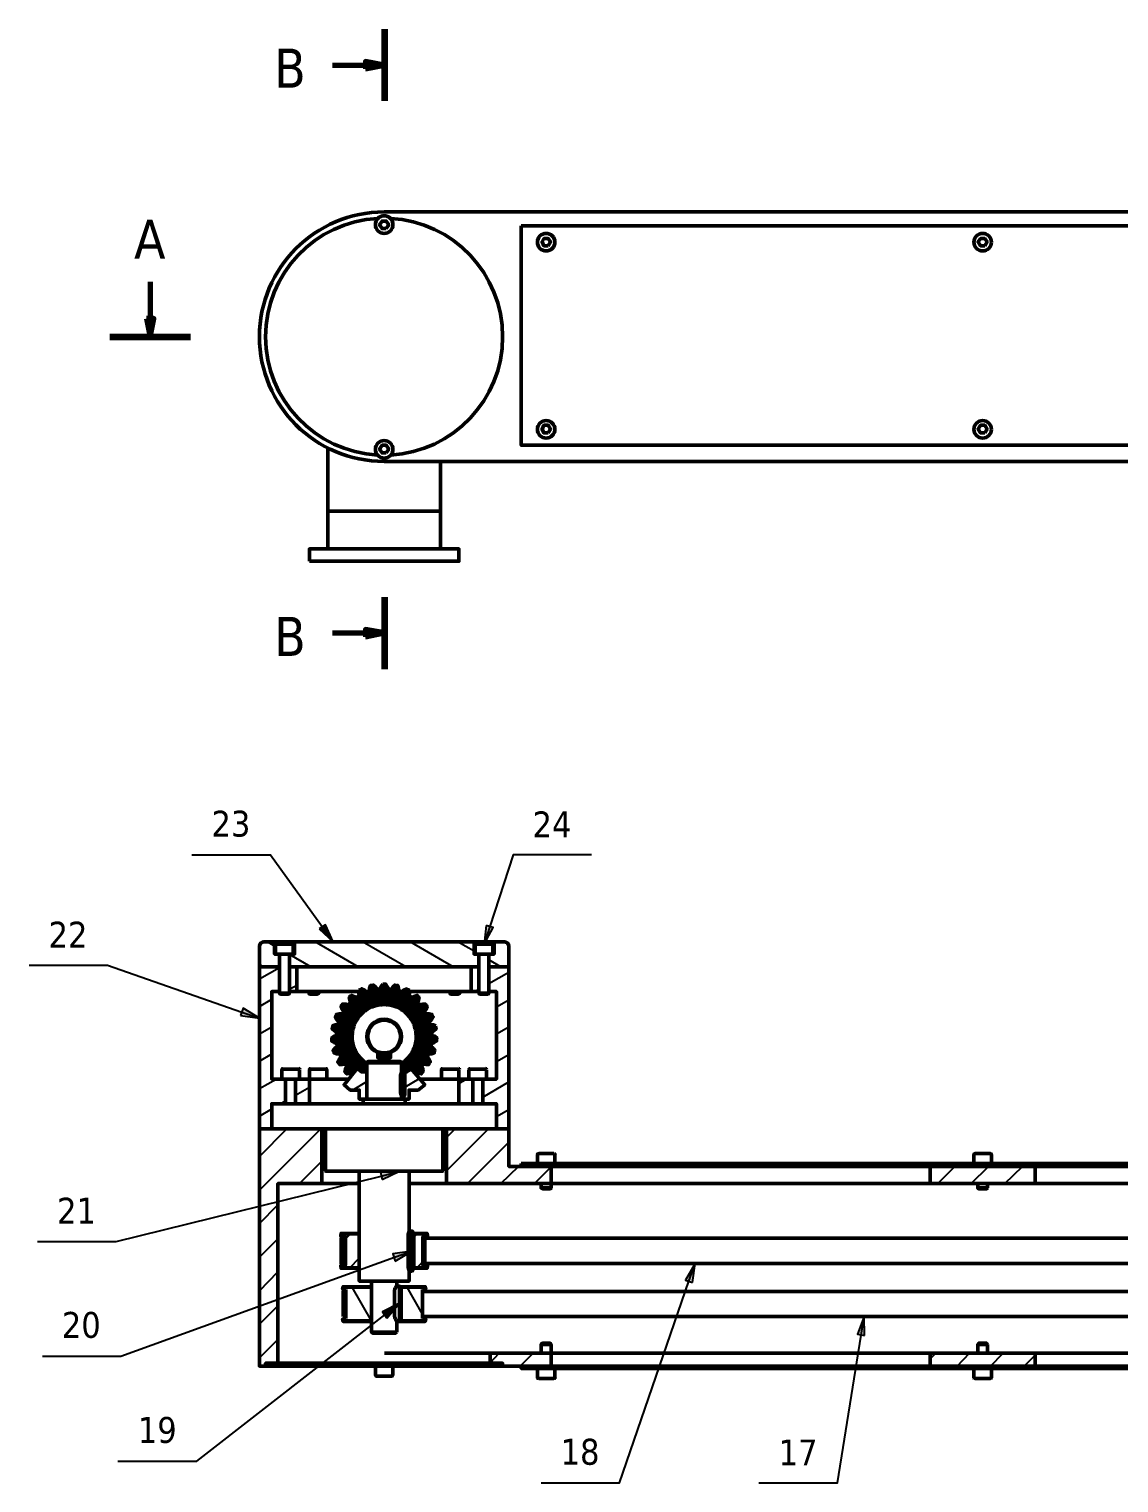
# Model space of a CAD drawing. Header units: millimetres. Extents: x 447 to 1572, y -883 to -309.
# Drawn here: x 447.3 to 775.1, y -754.7 to -317.6 of the extents above; entities that cross this region are included whole.
import ezdxf

# ---------------------------------------------------------------- set-up
doc = ezdxf.new("R2010")
doc.units = ezdxf.units.MM
for name, color, linetype in [('PDF_Hatch (ISO)', 7, 'Continuous'), ('PDF_Section Line (ISO)', 7, 'Continuous'), ('PDF_Symbol (ISO)', 7, 'Continuous'), ('PDF_Text', 7, 'Continuous'), ('PDF_Visible (ISO)', 7, 'Continuous')]:
    doc.layers.add(name, color=color, linetype=linetype)
doc.styles.add('PDF Tahoma', font='tahoma.ttf')

msp = doc.modelspace()

# ---------------------------------------------------------------- hatches: boundary and pattern name
at = {"layer": 'PDF_Section Line (ISO)', "transparency": 33554559}
for points in [[(548.48, -329.6), (548.48, -329.6), (554.19, -328.46), (548.48, -327.31)], [(482.62, -404.6), (482.62, -404.6), (483.76, -410.17), (484.9, -404.6)], [(548.48, -500.31), (548.48, -500.31), (554.19, -499.17), (548.48, -498.17)]]:
    msp.add_hatch(color=256, dxfattribs=at).paths.add_polyline_path(points)
at = {"layer": 'PDF_Symbol (ISO)', "transparency": 33554559}
for points in [[(534.62, -588.17), (534.62, -588.17), (538.76, -592.03), (536.48, -586.89)], [(584.76, -587.17), (584.76, -587.17), (584.19, -592.74), (586.9, -587.74)], [(510.9, -614.17), (510.9, -614.17), (516.62, -615.03), (511.76, -612.03)], [(553.48, -663.46), (553.48, -663.46), (558.76, -661.03), (553.05, -661.31)], [(557.48, -688.03), (557.48, -688.03), (562.48, -685.03), (556.76, -685.89)], [(646.9, -694.46), (646.9, -694.46), (647.62, -688.74), (644.76, -693.74)], [(554.9, -705.17), (554.9, -705.17), (558.76, -700.74), (553.62, -703.31)], [(698.62, -710.46), (698.62, -710.46), (698.48, -704.74), (696.48, -710.03)]]:
    msp.add_hatch(color=256, dxfattribs=at).paths.add_polyline_path(points)

# ---------------------------------------------------------------- linework, layer by layer
at = {"layer": 'PDF_Hatch (ISO)', "lineweight": 25}
for points in [[(521.19, -593.31), (519.05, -592.03)], [(546.33, -599.6), (533.33, -592.03)], [(560.62, -599.6), (547.62, -592.03)], [(574.9, -599.6), (561.9, -592.03)], [(581.19, -594.89), (576.19, -592.03)], [(532.05, -599.6), (525.62, -595.89)], [(589.19, -599.6), (585.62, -597.46)], [(517.76, -599.6), (516.62, -598.89)], [(516.62, -603.17), (522.62, -599.74)], [(585.62, -604.6), (591.62, -601.17)], [(525.62, -606.31), (527.9, -605.03)], [(581.48, -607.03), (582.62, -606.31)], [(516.62, -611.46), (520.33, -609.31)], [(587.9, -611.6), (591.62, -609.46)], [(516.62, -619.74), (520.33, -617.6)], [(587.9, -619.74), (591.62, -617.6)], [(516.62, -627.89), (520.33, -625.74)], [(587.9, -628.03), (591.62, -625.89)], [(516.62, -636.17), (521.62, -633.31)], [(560.33, -635.74), (564.76, -633.17)], [(576.62, -634.6), (578.76, -633.31)], [(527.48, -638.17), (531.62, -635.74)], [(544.62, -636.6), (548.9, -634.03)], [(583.76, -638.74), (591.62, -634.17)], [(516.62, -644.46), (520.33, -642.31)], [(522.9, -640.74), (524.48, -639.89)], [(580.05, -640.74), (580.76, -640.46)], [(587.9, -644.6), (591.62, -642.46)], [(516.62, -666.74), (535.05, -648.31)], [(516.62, -656.6), (524.9, -648.31)], [(572.9, -660.89), (585.48, -648.31)], [(572.9, -650.89), (575.48, -648.31)], [(579.19, -664.74), (591.62, -652.31)], [(528.62, -664.74), (535.33, -658.03)], [(589.19, -664.74), (594.48, -659.6)], [(599.33, -664.74), (604.33, -659.74)], [(607.33, -659.6), (606.05, -658.74)], [(621.62, -659.6), (620.33, -658.74)], [(635.9, -659.6), (634.62, -658.74)], [(650.19, -659.6), (648.9, -658.74)], [(664.48, -659.6), (663.19, -658.74)], [(678.76, -659.6), (677.48, -658.74)], [(693.05, -659.6), (691.76, -658.74)], [(707.33, -659.6), (706.05, -658.74)], [(721.62, -659.6), (720.33, -658.74)], [(720.62, -664.74), (725.76, -659.6)], [(730.62, -664.74), (735.9, -659.6), (734.62, -658.74)], [(740.76, -664.74), (746.05, -659.6)], [(750.19, -659.6), (748.9, -658.74)], [(764.47, -659.6), (763.19, -658.74)], [(516.62, -676.74), (522.19, -671.17)], [(516.62, -686.89), (522.19, -681.31)], [(542.48, -681.31), (543.76, -679.89)], [(563.05, -680.89), (564.05, -679.89)], [(541.19, -688.03), (541.9, -687.6)], [(543.76, -690.03), (546.62, -687.17)], [(564.05, -690.03), (565.76, -688.17)], [(516.62, -697.03), (522.19, -691.31)], [(550.33, -706.03), (544.48, -695.89)], [(565.62, -704.03), (561.05, -695.89)], [(516.62, -707.03), (522.19, -701.46)], [(542.62, -701.46), (541.76, -700.6)], [(542.19, -706.17), (541.76, -705.46)], [(566.62, -705.6), (566.48, -705.46)], [(516.62, -717.17), (522.19, -711.6)], [(586.05, -718.6), (588.76, -715.74)], [(595.05, -719.6), (598.9, -715.74)], [(718.33, -717.46), (720.05, -715.74)], [(726.48, -719.6), (730.19, -715.74)], [(736.48, -719.6), (740.33, -715.74)], [(746.62, -719.6), (749.9, -716.31)], [(525.19, -719.6), (524.76, -718.74)], [(533.33, -719.6), (532.9, -718.74)], [(541.62, -719.6), (541.19, -718.74)], [(549.9, -719.6), (549.48, -718.74)], [(558.19, -719.6), (557.76, -718.74)], [(566.33, -719.6), (565.9, -718.74)], [(574.62, -719.6), (574.19, -718.74)], [(582.9, -719.6), (582.48, -718.74)], [(599.76, -720.31), (599.33, -719.6)], [(608.05, -720.31), (607.62, -719.6)], [(616.33, -720.31), (615.9, -719.6)], [(624.62, -720.31), (624.19, -719.6)], [(632.76, -720.31), (632.33, -719.6)], [(641.05, -720.31), (640.62, -719.6)], [(649.33, -720.31), (648.9, -719.6)], [(657.62, -720.31), (657.19, -719.6)], [(665.76, -720.31), (665.33, -719.6)], [(674.05, -720.31), (673.62, -719.6)], [(682.33, -720.31), (681.9, -719.6)], [(690.48, -720.31), (690.05, -719.6)], [(698.76, -720.31), (698.33, -719.6)], [(707.05, -720.31), (706.62, -719.6)], [(715.33, -720.31), (714.9, -719.6)], [(723.48, -720.31), (723.05, -719.6)], [(731.76, -720.31), (731.33, -719.6)], [(740.05, -720.31), (739.62, -719.6)], [(748.33, -720.31), (747.9, -719.6)], [(756.47, -720.31), (756.05, -719.6)], [(764.76, -720.31), (764.33, -719.6)], [(773.05, -720.31), (772.62, -719.6)]]:
    msp.add_lwpolyline(points, dxfattribs=at)
at = {"layer": 'PDF_Section Line (ISO)', "lineweight": 120}
for points in [[(554.19, -317.6), (554.19, -339.17)], [(471.62, -410.17), (495.9, -410.17)], [(554.19, -488.46), (554.19, -510.03)]]:
    msp.add_lwpolyline(points, dxfattribs=at)
at = {"layer": 'PDF_Section Line (ISO)', "lineweight": 70}
for points in [[(548.48, -329.6), (554.19, -328.46), (548.48, -327.31)], [(482.62, -404.6), (483.76, -410.17), (484.9, -404.6)], [(548.48, -500.31), (554.19, -499.17), (548.48, -498.17)]]:
    msp.add_lwpolyline(points, close=True, dxfattribs=at)
for points in [[(538.62, -328.46), (548.48, -328.46), (554.19, -328.46)], [(483.76, -393.6), (483.76, -404.6), (483.76, -410.17)], [(538.62, -499.17), (548.48, -499.17), (554.19, -499.17)]]:
    msp.add_lwpolyline(points, dxfattribs=at)
at = {"layer": 'PDF_Symbol (ISO)', "lineweight": 25}
for points in [[(496.33, -565.89), (519.9, -565.89), (535.48, -587.46), (538.76, -592.03)], [(616.48, -565.89), (592.9, -565.89), (585.9, -587.46), (584.19, -592.74)], [(447.33, -599.03), (470.9, -599.03), (511.33, -613.17), (516.62, -615.03)], [(449.9, -682.17), (473.48, -682.17), (553.19, -662.46), (558.76, -661.03)], [(451.33, -716.6), (474.9, -716.6), (557.19, -686.89), (562.48, -685.03)], [(601.33, -754.74), (624.9, -754.74), (645.76, -694.03), (647.62, -688.74)], [(474.05, -748.17), (497.76, -748.17), (554.33, -704.17), (558.76, -700.74)], [(666.76, -754.74), (690.48, -754.74), (697.62, -710.31), (698.48, -704.74)]]:
    msp.add_lwpolyline(points, dxfattribs=at)
for points in [[(534.62, -588.17), (538.76, -592.03), (536.48, -586.89)], [(584.76, -587.17), (584.19, -592.74), (586.9, -587.74)], [(510.9, -614.17), (516.62, -615.03), (511.76, -612.03)], [(553.48, -663.46), (558.76, -661.03), (553.05, -661.31)], [(557.48, -688.03), (562.48, -685.03), (556.76, -685.89)], [(646.9, -694.46), (647.62, -688.74), (644.76, -693.74)], [(554.9, -705.17), (558.76, -700.74), (553.62, -703.31)], [(698.62, -710.46), (698.48, -704.74), (696.48, -710.03)]]:
    msp.add_lwpolyline(points, close=True, dxfattribs=at)
at = {"layer": 'PDF_Visible (ISO)', "lineweight": 50}
for points in [[(960.9, -368.89), (878.47, -368.89), (874.76, -372.6), (554.19, -372.6)], [(537.19, -443.6), (537.19, -462.6), (571.05, -462.6), (571.05, -447.6)], [(554.19, -447.6), (874.76, -447.6), (878.47, -451.46), (960.9, -451.46), (966.62, -451.46), (966.62, -473.89)], [(537.19, -473.89), (537.19, -462.6), (571.05, -462.6), (571.05, -473.89)], [(516.62, -593.6), (516.62, -599.6), (522.62, -599.6), (522.62, -595.89), (522.62, -607.46), (525.62, -607.46), (525.33, -607.74), (522.9, -607.74), (522.62, -607.46)], [(590.19, -592.03), (587.19, -592.03), (587.19, -595.74), (586.76, -595.74), (582.62, -595.74), (581.48, -595.74), (581.48, -593.03), (581.48, -595.74), (581.19, -595.74), (581.19, -592.03), (527.19, -592.03), (527.19, -595.74), (526.76, -595.74), (522.62, -595.74), (521.48, -595.74), (521.19, -595.74), (521.19, -592.03), (518.19, -592.03)], [(521.19, -592.03), (527.19, -592.03)], [(521.48, -593.03), (521.48, -595.74)], [(521.76, -592.74), (526.48, -592.74)], [(526.76, -593.03), (526.76, -595.74)], [(581.19, -592.03), (587.19, -592.03)], [(586.76, -595.74), (586.76, -593.03), (586.76, -595.74), (582.62, -595.74), (581.48, -595.74)], [(585.62, -595.89), (585.62, -607.46), (585.33, -607.74), (582.9, -607.74), (582.62, -607.46), (585.62, -607.46), (585.33, -607.74), (582.9, -607.74), (582.62, -607.46), (585.62, -607.46), (585.62, -595.89), (585.62, -599.6), (591.62, -599.6), (591.62, -593.6)], [(525.62, -607.46), (525.62, -595.89), (525.62, -599.6), (582.62, -599.6), (582.62, -595.89), (582.62, -607.46), (582.62, -595.89)], [(522.62, -599.6), (516.62, -599.6), (516.62, -648.31), (520.33, -648.31), (520.33, -640.74), (576.62, -640.74), (587.9, -640.74), (587.9, -648.31), (591.62, -648.31), (591.62, -599.6), (585.62, -599.6)], [(525.62, -607.03), (527.9, -607.03), (527.9, -599.6), (525.62, -599.6)], [(582.62, -599.6), (580.33, -599.6), (580.33, -607.03), (582.62, -607.03)], [(531.62, -640.74), (531.62, -633.31), (528.62, -633.31), (524.48, -633.31), (523.33, -633.31), (520.33, -633.31), (520.33, -607.03), (522.62, -607.03)], [(527.9, -607.03), (546.62, -607.03)], [(531.48, -607.03), (531.48, -607.46), (531.76, -607.74), (534.05, -607.74), (534.48, -607.46), (534.48, -607.03)], [(531.48, -607.46), (534.48, -607.46)], [(548.62, -607.03), (549.19, -607.03)], [(559.05, -607.03), (559.62, -607.03)], [(561.76, -607.03), (580.33, -607.03)], [(573.9, -607.03), (573.9, -607.46), (574.19, -607.74), (576.48, -607.74), (576.9, -607.46), (576.9, -607.03)], [(573.9, -607.46), (576.9, -607.46)], [(585.62, -607.03), (587.9, -607.03), (587.9, -633.31), (584.9, -633.31), (580.62, -633.31), (579.62, -633.31), (579.62, -630.6)], [(548.9, -628.46), (548.9, -639.31), (548.9, -631.17), (547.33, -631.17), (546.05, -630.17), (542.05, -635.03), (543.9, -636.6), (546.62, -636.6), (546.62, -639.31), (547.76, -639.31)], [(546.48, -630.17), (548.19, -628.03), (548.05, -628.6), (548.05, -629.17), (547.19, -630.6), (547.48, -630.17)], [(548.05, -630.31), (548.62, -629.46), (548.9, -629.46)], [(556.05, -625.46), (556.05, -626.89), (552.19, -626.89), (552.19, -625.46)], [(559.33, -628.46), (559.33, -631.03)], [(560.33, -630.46), (559.76, -629.46), (559.33, -629.46)], [(561.76, -630.31), (560.05, -628.03), (560.19, -628.6), (560.19, -629.17), (560.9, -630.17), (560.62, -630.17), (560.05, -630.6), (559.48, -631.03)], [(523.33, -630.6), (523.33, -633.31)], [(523.62, -630.31), (528.33, -630.31)], [(528.62, -630.6), (528.62, -633.31)], [(531.62, -630.6), (531.62, -633.31), (543.48, -633.31)], [(531.9, -630.31), (536.62, -630.31)], [(536.9, -630.6), (536.9, -633.31)], [(546.05, -630.17), (546.05, -630.17)], [(546.33, -630.31), (546.33, -630.17), (546.9, -630.74), (547.48, -631.17), (546.76, -630.74), (546.05, -630.17)], [(546.33, -630.17), (546.62, -630.17), (547.33, -630.74), (548.05, -631.17)], [(548.33, -631.17), (547.9, -630.74), (547.48, -630.17), (547.76, -630.17), (548.33, -630.6), (548.9, -630.89)], [(547.76, -640.74), (547.76, -639.31), (548.9, -639.31), (560.48, -639.31), (561.62, -639.31), (561.62, -636.6), (564.33, -636.6), (566.33, -635.03), (562.19, -630.17), (560.9, -631.17), (560.19, -631.17)], [(548.62, -630.74), (548.9, -630.17)], [(560.05, -631.03), (559.33, -631.03), (559.33, -631.17), (559.19, -631.6), (559.05, -632.17), (559.05, -632.6), (559.05, -632.89), (559.05, -636.6), (559.05, -637.03), (559.05, -637.46), (559.19, -638.03), (559.33, -638.46), (559.33, -638.6), (560.05, -638.6)], [(559.76, -630.89), (559.33, -630.17)], [(559.62, -630.89), (559.33, -630.6)], [(561.19, -630.6), (560.9, -630.17), (560.62, -630.74), (560.05, -631.17)], [(560.33, -631.17), (561.05, -630.74), (561.76, -630.17), (561.9, -630.17), (562.05, -630.31)], [(560.76, -631.17), (561.48, -630.74), (561.9, -630.17)], [(562.19, -630.17), (561.62, -630.74), (560.9, -631.17)], [(562.19, -630.17), (562.19, -630.17)], [(564.76, -633.31), (576.62, -633.31), (576.62, -630.6)], [(571.33, -630.6), (571.33, -633.31)], [(571.62, -630.31), (576.33, -630.31)], [(579.62, -633.31), (576.62, -633.31), (576.62, -640.74)], [(579.9, -630.31), (584.62, -630.31)], [(584.9, -630.6), (584.9, -633.31)], [(587.9, -640.74), (587.9, -648.31), (572.9, -648.31), (520.33, -648.31), (516.62, -648.31), (516.62, -719.6), (518.48, -719.6), (518.48, -718.74), (522.19, -718.74), (522.19, -664.74), (535.33, -664.74), (535.33, -648.31)], [(520.33, -648.31), (520.33, -640.74)], [(560.48, -639.31), (560.48, -640.74)], [(536.48, -660.74), (536.48, -648.46)], [(571.76, -660.74), (571.76, -648.46)], [(572.9, -648.31), (572.9, -664.74), (604.33, -664.74), (604.33, -659.6), (591.62, -659.6), (591.62, -648.31), (587.9, -648.31)], [(600.19, -656.03), (600.19, -658.74)], [(600.62, -655.74), (605.19, -655.74)], [(605.48, -656.03), (605.48, -658.74)], [(731.47, -656.03), (731.47, -658.74)], [(731.76, -655.74), (736.48, -655.74)], [(736.76, -656.03), (736.76, -658.74)], [(536.76, -661.03), (571.48, -661.03)], [(546.62, -661.03), (546.62, -694.03), (561.62, -694.03), (561.62, -691.03)], [(561.62, -679.03), (561.62, -661.03)], [(535.33, -664.74), (546.62, -664.74)], [(561.62, -664.74), (572.9, -664.74)], [(604.33, -666.03), (604.05, -666.31), (601.76, -666.31), (601.33, -666.03), (604.33, -666.03), (604.33, -664.74), (608.19, -664.74), (714.62, -664.74), (718.33, -664.74)], [(601.33, -664.74), (601.33, -666.03)], [(732.62, -664.74), (732.62, -666.03)], [(735.62, -664.74), (735.62, -666.03)], [(749.9, -664.74), (753.62, -664.74), (860.05, -664.74), (863.9, -664.74), (863.9, -666.03)], [(541.9, -680.74), (542.48, -680.74), (542.48, -689.31), (541.9, -689.31), (541.05, -689.46), (541.19, -690.17), (541.9, -690.03), (546.62, -690.03), (546.62, -679.89), (541.9, -679.89), (541.19, -679.74), (541.05, -680.46), (541.9, -680.6)], [(541.19, -679.74), (546.62, -679.74)], [(541.9, -681.17), (542.05, -681.17)], [(542.05, -689.31), (542.05, -680.74)], [(562.48, -679.03), (561.62, -679.03), (561.62, -679.17), (561.48, -679.46), (561.48, -679.74), (561.33, -680.03), (561.33, -680.46), (561.33, -680.89), (561.33, -681.31), (561.33, -688.74), (561.33, -689.17), (561.33, -689.6), (561.33, -690.03), (561.48, -690.31), (561.48, -690.6), (561.62, -690.89), (561.62, -691.03), (562.48, -691.03)], [(562.76, -679.74), (567.05, -679.74)], [(562.76, -679.89), (563.05, -679.89)], [(566.48, -680.6), (567.19, -680.46), (567.05, -679.74), (566.33, -679.89), (563.05, -679.89), (563.05, -690.03), (566.33, -690.03), (567.05, -690.17), (567.19, -689.46), (566.48, -689.31)], [(995.62, -681.17), (566.33, -681.17)], [(541.19, -690.17), (546.62, -690.17)], [(541.9, -688.74), (542.05, -688.74)], [(563.05, -690.03), (562.76, -690.03)], [(562.76, -690.17), (567.05, -690.17)], [(995.62, -688.74), (566.33, -688.74)], [(550.33, -694.03), (550.33, -709.46)], [(557.9, -694.03), (557.9, -695.6)], [(542.48, -705.31), (541.62, -705.46), (541.76, -706.17), (542.62, -706.03), (550.33, -706.03), (550.33, -695.89), (542.62, -695.89), (541.76, -695.74), (541.62, -696.46), (542.48, -696.6)], [(541.76, -695.74), (550.33, -695.74)], [(542.62, -696.6), (542.62, -705.31)], [(558.76, -695.6), (557.9, -695.6), (557.76, -695.74), (557.62, -695.89), (557.48, -696.17), (557.33, -696.46), (557.19, -696.89), (557.19, -697.31), (557.19, -697.74), (557.19, -703.74), (557.19, -704.17), (557.19, -704.6), (557.33, -705.03), (557.48, -705.31), (557.62, -705.6), (557.76, -705.88), (557.9, -706.03), (558.76, -706.03), (559.05, -705.74), (559.05, -703.74), (559.05, -697.74), (559.05, -695.89), (559.19, -695.89)], [(559.19, -706.03), (558.76, -706.03), (558.76, -703.74), (558.76, -697.74), (558.76, -695.6), (559.05, -695.89)], [(558.9, -695.74), (566.48, -695.74)], [(565.76, -696.6), (566.62, -696.46), (566.48, -695.74), (565.62, -695.89), (559.19, -695.89), (559.19, -706.03), (565.62, -706.03), (566.48, -706.17), (566.62, -705.46), (565.76, -705.31)], [(565.62, -705.31), (565.62, -696.6)], [(565.62, -697.17), (908.19, -697.17)], [(541.76, -706.17), (550.33, -706.17)], [(557.9, -706.03), (557.9, -709.46)], [(557.9, -706.17), (566.48, -706.17)], [(565.62, -704.74), (908.19, -704.74)], [(554.19, -715.74), (586.05, -715.74)], [(604.33, -713.17), (604.05, -712.74), (601.76, -712.74), (601.33, -713.17), (604.33, -713.17), (604.33, -715.74), (608.19, -715.74), (714.62, -715.74), (718.33, -715.74)], [(601.33, -715.74), (601.33, -713.17)], [(732.62, -715.74), (732.62, -713.17)], [(735.62, -715.74), (735.62, -713.17)], [(749.9, -715.74), (753.62, -715.74), (860.05, -715.74), (863.9, -715.74), (863.9, -713.17)], [(551.48, -722.17), (551.48, -719.6)], [(556.76, -722.17), (556.76, -719.6)], [(600.19, -723.03), (600.19, -720.31)], [(605.48, -723.03), (605.48, -720.31)], [(731.47, -723.03), (731.47, -720.31)], [(736.76, -723.03), (736.76, -720.31)], [(551.76, -722.6), (556.48, -722.6)], [(600.62, -723.31), (605.19, -723.31)], [(731.76, -723.31), (736.48, -723.31)]]:
    msp.add_lwpolyline(points, dxfattribs=at)
for points in [[(552.23, -374.51, 0.948339), (552.23, -445.69, -0.948339)], [(556, -445.69, 0.948339), (556.01, -374.51, -0.948339)], [(581.83, -592.74, 0.414217), (581.48, -593.1, -0.414217)], [(586.76, -593.1, 0.414228), (586.4, -592.74, -0.414228)], [(582.62, -595.81, 0.414239), (582.55, -595.74, -0.414239)], [(585.69, -595.74, 0.41425), (585.62, -595.81, -0.41425)]]:
    msp.add_lwpolyline(points, format="xyb", close=True, dxfattribs=at)
for points in [[(554.76, -377.6), (553.48, -377.6), (552.76, -376.46), (553.48, -375.31), (554.76, -375.31), (555.48, -376.46)], [(595.33, -376.74), (595.33, -442.74), (872.9, -442.74), (872.9, -376.74)], [(603.48, -382.74), (602.19, -382.74), (601.62, -381.6), (602.19, -380.6), (603.48, -380.6), (604.19, -381.6)], [(734.76, -382.74), (733.48, -382.74), (732.76, -381.6), (733.48, -380.6), (734.76, -380.6), (735.47, -381.6)], [(603.48, -439.03), (602.19, -439.03), (601.62, -437.89), (602.19, -436.74), (603.48, -436.74), (604.19, -437.89)], [(734.76, -439.03), (733.48, -439.03), (732.76, -437.89), (733.48, -436.74), (734.76, -436.74), (735.47, -437.89)], [(554.76, -445.03), (553.48, -445.03), (552.76, -443.89), (553.48, -442.74), (554.76, -442.74), (555.48, -443.89)], [(531.62, -477.6), (531.62, -473.89), (576.62, -473.89), (576.62, -477.6)], [(586.48, -592.74), (581.76, -592.74)], [(546.62, -606.6), (549.19, -611.17), (549.05, -611.74), (549.19, -612.31), (546.62, -608.31), (546.48, -607.46)], [(549.62, -611.03), (550.19, -611.31), (550.62, -611.6), (548.76, -607.17), (548.19, -606.6), (547.33, -606.17)], [(551.19, -611.46), (549.62, -606.89), (549.76, -606.03), (550.05, -605.17), (551.48, -610.31), (551.19, -610.89)], [(551.9, -610.17), (552.33, -610.6), (552.76, -611.03), (552.05, -606.31), (551.48, -605.6), (550.9, -605.03)], [(553.76, -604.74), (553.9, -610.03), (553.48, -610.46), (553.33, -611.03), (552.9, -606.17), (553.19, -605.46)], [(554.48, -610.03), (554.76, -610.46), (554.9, -611.03), (555.33, -606.17), (555.05, -605.46), (554.62, -604.74)], [(555.62, -611.03), (556.33, -606.31), (556.76, -605.6), (557.33, -605.03), (556.33, -610.17), (555.9, -610.6)], [(556.9, -610.31), (557.05, -610.89), (557.05, -611.46), (558.62, -606.89), (558.48, -606.03), (558.19, -605.17)], [(560.9, -606.17), (558.62, -611.03), (558.05, -611.31), (557.76, -611.6), (559.48, -607.17), (560.05, -606.6)], [(559.19, -611.17), (559.19, -611.74), (559.19, -612.31), (561.62, -608.31), (561.76, -607.46), (561.62, -606.6)], [(545.48, -614.46), (541.19, -611.46), (541.48, -612.31), (541.9, -612.89), (546.05, -615.46), (545.76, -615.03)], [(545.76, -614.03), (541.62, -610.74), (542.62, -610.74), (543.33, -611.03), (546.9, -614.17), (546.48, -614.03)], [(547.33, -613.74), (544.05, -610.31), (543.76, -609.6), (543.62, -608.74), (547.19, -612.6), (547.19, -613.17)], [(547.62, -612.31), (548.05, -612.46), (548.62, -612.74), (545.9, -608.74), (545.05, -608.46), (544.33, -608.17)], [(559.62, -612.74), (562.48, -608.74), (563.19, -608.46), (564.05, -608.17), (560.76, -612.31), (560.19, -612.46)], [(561.19, -612.6), (561.05, -613.17), (560.9, -613.74), (564.19, -610.31), (564.48, -609.6), (564.62, -608.74)], [(566.62, -610.74), (562.48, -614.03), (561.9, -614.03), (561.33, -614.17), (564.9, -611.03), (565.76, -610.74)], [(562.76, -614.46), (562.62, -615.03), (562.33, -615.46), (566.33, -612.89), (566.76, -612.31), (567.05, -611.46)], [(545.05, -617.46), (544.62, -617.17), (544.33, -616.6), (539.48, -614.6), (539.9, -615.46), (540.48, -616.03)], [(544.48, -616.17), (539.76, -613.89), (540.62, -613.74), (541.48, -613.74), (545.62, -616.03), (545.19, -616.03)], [(562.62, -616.03), (566.76, -613.74), (567.62, -613.74), (568.48, -613.89), (563.76, -616.17), (563.19, -616.03)], [(563.9, -616.6), (563.62, -617.17), (563.19, -617.46), (567.76, -616.03), (568.33, -615.46), (568.9, -614.6)], [(543.62, -620.89), (538.33, -621.03), (539.05, -620.46), (539.76, -620.17), (544.48, -620.31), (544.05, -620.6)], [(543.62, -619.03), (538.48, -618.17), (539.05, -618.74), (539.76, -619.17), (544.62, -619.74), (544.05, -619.46)], [(543.76, -618.46), (538.62, -617.31), (539.48, -617.03), (540.19, -616.89), (544.9, -618.03), (544.33, -618.17)], [(569.62, -617.31), (564.48, -618.46), (563.9, -618.17), (563.33, -618.03), (568.05, -616.89), (568.9, -617.03)], [(564.62, -619.03), (564.19, -619.46), (563.62, -619.74), (568.48, -619.17), (569.19, -618.74), (569.76, -618.17)], [(563.76, -620.31), (568.48, -620.17), (569.33, -620.46), (570.05, -621.03), (564.76, -620.89), (564.19, -620.6)], [(544.62, -621.89), (544.05, -621.74), (543.62, -621.46), (538.33, -621.89), (539.05, -622.31), (539.9, -622.6)], [(543.9, -623.31), (538.76, -624.74), (539.33, -624.03), (540.05, -623.46), (544.76, -622.46), (544.33, -622.89)], [(544.05, -623.89), (539.05, -625.46), (539.9, -625.74), (540.76, -625.74), (545.19, -624.03), (544.62, -624.03)], [(544.9, -625.6), (540.19, -628.17), (540.62, -627.31), (541.05, -626.74), (545.48, -624.6), (545.05, -625.03)], [(562.76, -624.6), (567.19, -626.74), (567.62, -627.31), (568.05, -628.17), (563.48, -625.6), (563.19, -625.03)], [(564.19, -623.89), (563.62, -624.03), (563.05, -624.03), (567.48, -625.74), (568.33, -625.74), (569.19, -625.46)], [(569.48, -624.74), (564.33, -623.31), (563.9, -622.89), (563.48, -622.46), (568.19, -623.46), (568.9, -624.03)], [(564.62, -621.46), (564.19, -621.74), (563.62, -621.89), (568.33, -622.6), (569.19, -622.31), (569.9, -621.89)], [(546.19, -626.03), (545.76, -626.17), (545.19, -626.03), (540.62, -628.89), (541.48, -628.89), (542.33, -628.74)], [(546.19, -627.6), (542.33, -631.17), (542.48, -630.31), (542.9, -629.46), (546.62, -626.46), (546.33, -627.03)], [(546.62, -628.03), (542.9, -631.74), (543.76, -631.6), (544.48, -631.31), (547.76, -627.74), (547.19, -627.89)], [(559.33, -628.46), (559.05, -628.03), (549.19, -628.03), (548.9, -628.46)], [(556.05, -626.46), (555.76, -626.74), (552.62, -626.74), (552.19, -626.46)], [(561.62, -628.03), (565.33, -631.74), (564.48, -631.6), (563.76, -631.31), (560.48, -627.74), (561.05, -627.89)], [(565.9, -631.17), (562.05, -627.6), (561.9, -627.03), (561.62, -626.46), (565.33, -629.46), (565.76, -630.31)], [(563.19, -626.03), (562.62, -626.17), (562.05, -626.03), (565.9, -628.74), (566.76, -628.89), (567.62, -628.89)], [(524.48, -640.74), (524.48, -633.31)], [(527.48, -640.74), (527.48, -633.31)], [(560.33, -631.31), (560.33, -632.89), (560.33, -636.6), (560.33, -638.17), (560.05, -638.6), (560.05, -636.6), (560.05, -632.89), (560.05, -631.03)], [(580.76, -640.74), (580.76, -633.31)], [(583.76, -640.74), (583.76, -633.31)], [(559.33, -639.31), (559.33, -638.6)], [(595.33, -658.74), (595.33, -659.6), (872.9, -659.6), (872.9, -658.74)], [(749.9, -659.6), (718.33, -659.6), (718.33, -664.74), (749.9, -664.74)], [(735.62, -666.03), (735.33, -666.31), (732.9, -666.31), (732.62, -666.03)], [(541.9, -681.17), (541.19, -681.17), (541.19, -688.74), (541.9, -688.74)], [(562.76, -688.74), (562.76, -690.74), (562.48, -691.03), (562.48, -688.74), (562.48, -681.31), (562.48, -679.03), (562.76, -679.31), (562.76, -681.31)], [(566.33, -689.31), (565.76, -689.31), (565.76, -680.74), (566.33, -680.74)], [(541.76, -704.74), (542.62, -704.74), (542.62, -697.17), (541.76, -697.17)], [(557.9, -709.46), (557.48, -709.74), (550.76, -709.74), (550.33, -709.46)], [(586.05, -718.74), (589.76, -718.74), (589.76, -719.6), (604.33, -719.6), (604.33, -715.74), (586.05, -715.74)], [(749.9, -715.74), (718.33, -715.74), (718.33, -719.6), (749.9, -719.6)], [(735.62, -713.17), (735.33, -712.74), (732.9, -712.74), (732.62, -713.17)], [(589.76, -719.6), (589.76, -718.74), (518.48, -718.74), (518.48, -719.6)], [(595.33, -719.6), (595.33, -720.31), (872.9, -720.31), (872.9, -719.6)]]:
    msp.add_lwpolyline(points, close=True, dxfattribs=at)
msp.add_lwpolyline([(559.4, -628.6, 0.021476), (560.07, -628.11, 0.016446), (560.56, -627.71, 0.041754), (561.66, -626.54, 0.016446), (562.04, -626.03, 0.041754), (562.84, -624.64, 0.016446), (563.09, -624.06, 0.041754), (563.55, -622.51, 0.016446), (563.66, -621.89, 0.041754), (563.76, -620.28, 0.016446), (563.72, -619.65, 0.041754), (563.44, -618.07, 0.016446), (563.26, -617.46, 0.041754), (562.62, -615.98, 0.016446), (562.31, -615.43, 0.041754), (561.35, -614.15, 0.016446), (560.91, -613.68, 0.041754), (559.68, -612.65, 0.016446), (559.15, -612.3, 0.041754), (557.71, -611.58, 0.016446), (557.12, -611.36, 0.041754), (555.55, -610.99, 0.016446), (554.92, -610.92, 0.041754), (553.31, -610.92, 0.016446), (552.68, -610.99, 0.041754), (551.12, -611.36, 0.016446), (550.52, -611.58, 0.041754), (549.09, -612.3, 0.016446), (548.56, -612.65, 0.041754), (547.33, -613.68, 0.016446), (546.89, -614.14, 0.041754), (545.93, -615.43, 0.016446), (545.61, -615.98, 0.041754), (544.98, -617.46, 0.016446), (544.79, -618.07, 0.041754), (544.52, -619.65, 0.016446), (544.48, -620.28, 0.041754), (544.57, -621.89, 0.016446), (544.68, -622.51, 0.041754), (545.14, -624.05, 0.016446), (545.39, -624.64, 0.041754), (546.2, -626.03, 0.016446), (546.58, -626.54, 0.041754), (547.68, -627.71, 0.016446), (548.17, -628.11, 0.021476), (548.84, -628.6)], format="xyb", dxfattribs=at)
for centre, radius in [((554.12, -376.39), 2.64), ((602.83, -381.67), 2.64), ((734.12, -381.67), 2.64), ((602.83, -437.96), 2.64), ((734.12, -437.96), 2.64), ((554.12, -443.96), 2.64), ((554.12, -620.53), 5.21), ((554.12, -620.53), 4.93)]:
    msp.add_circle(centre, radius, dxfattribs=at)
for centre, radius, start, end in [((554.12, -410.1), 37.5, 90, 269.9945), ((518.12, -593.53), 1.5, 89.9999, 180.0001), ((521.83, -593.1), 0.357, 89.9997, 180.0003), ((526.4, -593.1), 0.357, 359.9996, 89.9985), ((590.12, -593.53), 1.5, 359.9938, 89.994), ((522.55, -595.81), 0.0714, 0.0137, 90.0054), ((525.69, -595.81), 0.0714, 89.9964, 180.0036), ((554.12, -620.53), 15.79, 115.1365, 118.1844), ((554.12, -620.53), 14.36, 108.1112, 111.88), ((554.12, -620.53), 15.79, 101.8049, 104.8527), ((554.12, -620.53), 14.36, 94.7788, 98.5475), ((554.12, -620.53), 15.79, 88.4727, 91.5206), ((554.12, -620.53), 14.36, 81.4465, 85.2153), ((554.12, -620.53), 15.79, 75.1413, 78.1892), ((554.12, -620.53), 14.36, 68.1149, 71.8836), ((554.12, -620.53), 15.79, 61.8093, 64.8572), ((554.12, -620.53), 15.79, 141.8059, 144.8538), ((554.12, -620.53), 14.36, 134.7803, 138.549), ((554.12, -620.53), 15.79, 128.4747, 131.5225), ((554.12, -620.53), 14.36, 121.4482, 125.217), ((554.12, -620.53), 10.5, 115.136, 118.1845), ((554.12, -620.53), 10.5, 101.8043, 104.8528), ((554.12, -620.53), 10.5, 88.4722, 91.5207), ((554.12, -620.53), 10.5, 75.1407, 78.1892), ((554.12, -620.53), 10.5, 61.8088, 64.8572), ((554.12, -620.53), 14.36, 54.7775, 58.5463), ((554.12, -620.53), 15.79, 48.4717, 51.5196), ((554.12, -620.53), 14.36, 41.4459, 45.2146), ((554.11, -620.53), 15.79, 35.1403, 38.1881), ((554.12, -620.53), 15.79, 155.1378, 158.1857), ((554.12, -620.53), 14.36, 161.4434, 165.2122), ((554.12, -620.53), 14.36, 148.1116, 151.8803), ((554.12, -620.53), 10.5, 155.1373, 158.1857), ((554.12, -620.53), 10.5, 141.8054, 144.8538), ((554.12, -620.53), 10.5, 128.4741, 131.5226), ((554.12, -620.53), 10.5, 48.4712, 51.5196), ((554.12, -620.53), 10.5, 35.1397, 38.1882), ((554.12, -620.53), 10.5, 21.8081, 24.8566), ((554.12, -620.53), 14.36, 28.1144, 31.8832), ((554.12, -620.53), 14.36, 14.7817, 18.5505), ((554.11, -620.53), 15.79, 21.8087, 24.8565), ((554.12, -620.53), 15.79, 168.4705, 171.5184), ((554.12, -620.53), 14.36, 174.7758, 178.5445), ((554.12, -620.53), 10.5, 168.47, 171.5185), ((554.12, -620.53), 10.5, 8.4752, 11.5236), ((554.12, -620.53), 14.36, 1.4503, 5.219), ((554.11, -620.53), 15.79, 8.4757, 11.5236), ((554.12, -620.53), 15.79, 181.8077, 184.8556), ((554.12, -620.53), 15.79, 195.139, 198.1869), ((554.12, -620.53), 14.36, 188.1129, 191.8816), ((554.12, -620.53), 10.5, 181.8072, 184.8556), ((554.12, -620.53), 10.5, 195.1385, 198.1869), ((554.12, -620.53), 10.5, 341.8009, 344.8494), ((554.12, -620.53), 10.5, 355.1329, 358.1814), ((554.12, -620.53), 14.36, 348.1068, 351.8756), ((554.11, -620.53), 15.79, 341.8014, 344.8493), ((554.11, -620.53), 15.79, 355.1335, 358.1813), ((554.12, -620.53), 15.79, 208.4713, 211.5192), ((554.12, -620.53), 14.36, 201.4451, 205.2139), ((554.12, -620.53), 14.36, 214.7769, 218.5456), ((554.12, -620.53), 10.5, 208.4708, 211.5192), ((554.12, -620.53), 10.5, 221.8026, 224.851), ((554.12, -620.53), 10.5, 235.1341, 238.1825), ((554.12, -620.53), 6.36, 252.8886, 261.1935), ((554.12, -620.53), 6.36, 278.7949, 287.0998), ((554.12, -620.53), 10.5, 301.8054, 304.8539), ((554.12, -620.53), 10.5, 315.137, 318.1854), ((554.12, -620.53), 10.5, 328.4685, 331.5169), ((554.12, -620.53), 14.36, 321.4426, 325.2114), ((554.12, -620.53), 14.36, 334.7751, 338.5439), ((554.11, -620.53), 15.79, 328.469, 331.5169), ((523.69, -630.53), 0.357, 89.9997, 180.0003), ((524.4, -633.39), 0.0714, 359.9903, 89.9974), ((527.55, -633.39), 0.0714, 89.9964, 180.0036), ((528.4, -630.53), 0.357, 359.9996, 89.9985), ((531.98, -630.53), 0.357, 89.9997, 180.0003), ((536.55, -630.53), 0.357, 359.9983, 89.9998), ((554.12, -620.53), 15.79, 221.8031, 224.851), ((554.11, -620.54), 14.34, 228.1086, 230.0607), ((554.13, -620.54), 14.34, 309.9291, 311.8812), ((554.11, -620.53), 15.79, 315.1375, 318.1854), ((571.69, -630.53), 0.357, 89.9997, 180.0003), ((576.4, -630.53), 0.357, 0, 90), ((579.98, -630.53), 0.357, 89.9997, 180.0003), ((580.69, -633.39), 0.0715, 0.0015, 89.9787), ((583.83, -633.39), 0.0714, 89.9964, 180.0036), ((584.55, -630.53), 0.357, 359.9991, 89.997), ((536.69, -648.53), 0.214, 89.9992, 180.0008), ((571.55, -648.53), 0.214, 359.9995, 89.9939), ((600.55, -656.1), 0.357, 89.9997, 180.0003), ((605.26, -656.1), 0.357, 0, 89.9999), ((731.83, -656.1), 0.357, 89.9997, 180.0003), ((736.4, -656.1), 0.357, 359.9967, 89.9994), ((536.69, -660.81), 0.214, 179.993, 269.9947), ((571.55, -660.81), 0.214, 269.993, 359.9947), ((541.98, -679.96), 0.786, 259.9969, 269.992), ((566.26, -679.96), 0.786, 269.9941, 279.9892), ((541.98, -690.1), 0.786, 90.0002, 99.9954), ((566.26, -690.1), 0.786, 79.9969, 89.992), ((542.55, -695.96), 0.786, 259.9969, 269.992), ((565.69, -695.96), 0.786, 269.9941, 279.9892), ((542.55, -706.1), 0.786, 90.0002, 99.9954), ((565.69, -706.1), 0.786, 79.9969, 89.992), ((551.83, -722.24), 0.357, 179.9936, 269.9942), ((556.4, -722.24), 0.357, 269.9936, 359.9942), ((600.55, -722.96), 0.357, 179.9936, 269.9942), ((605.26, -722.96), 0.357, 269.9936, 359.9942), ((731.83, -722.96), 0.357, 179.9936, 269.9942), ((736.4, -722.96), 0.357, 269.9936, 359.9942)]:
    msp.add_arc(centre, radius, start, end, dxfattribs=at)

# ---------------------------------------------------------------- texts
at = {"layer": 'PDF_Text', "attachment_point": 4, "style": 'PDF Tahoma'}
for s, insert, char_height in [('B', (521.05, -329.35), 11.74), ('A', (478.9, -380.78), 11.74), ('B', (521.05, -500.21), 11.74), ('23', (502.19, -556.59), 7.79), ('24', (598.76, -556.73), 7.79), ('22', (453.19, -589.88), 7.79), ('21', (455.76, -672.88), 7.79), ('20', (457.19, -707.3), 7.79), ('19', (480.05, -738.88), 7.79), ('18', (607.19, -745.45), 7.79), ('17', (672.76, -745.59), 7.79)]:
    msp.add_mtext(s, dxfattribs=dict(at, insert=insert, char_height=char_height))

doc.saveas('drawing.dxf')
